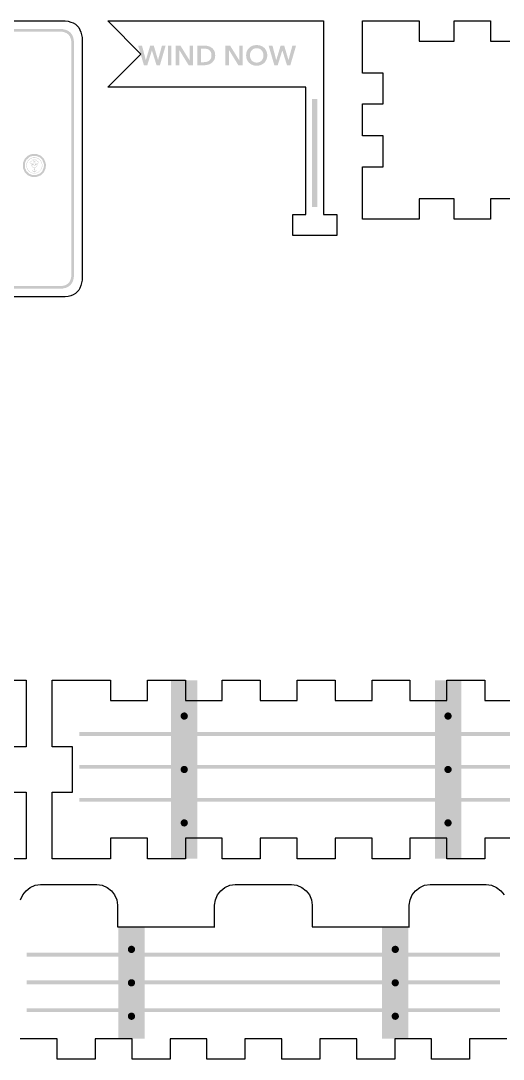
# Model space of a CAD drawing. Header units: millimetres. Extents: x 6 to 594, y 82 to 394.
# Drawn here: x 337.2 to 410.4, y 236.6 to 394 of the extents above; entities that cross this region are included whole.
import ezdxf

# ---------------------------------------------------------------- set-up
doc = ezdxf.new("R2010")
doc.units = ezdxf.units.MM
doc.layers.add('CUT', color=1, linetype='Continuous')
doc.layers.add('RASTER', color=7, linetype='Continuous')

msp = doc.modelspace()

# ---------------------------------------------------------------- hatches: boundary and pattern name
at = {"layer": 'RASTER'}
h = msp.add_hatch(color=7, dxfattribs=at)
h.paths.add_polyline_path([(284.8, 390.6), (284.834, 391.116), (284.938, 391.563), (285.109, 391.941), (285.35, 392.25), (285.659, 392.491), (286.038, 392.663), (286.484, 392.766), (287, 392.8), (343.089, 392.8), (343.605, 392.766), (344.052, 392.663), (344.43, 392.491), (344.739, 392.25), (344.98, 391.941), (345.152, 391.563), (345.255, 391.116), (345.289, 390.6), (345.289, 355.6), (345.255, 355.084), (345.152, 354.638), (344.98, 354.259), (344.739, 353.95), (344.43, 353.709), (344.052, 353.538), (343.605, 353.434), (343.089, 353.4), (287, 353.4), (286.484, 353.434), (286.038, 353.538), (285.659, 353.709), (285.35, 353.95), (285.109, 354.259), (284.938, 354.638), (284.834, 355.084), (284.8, 355.6)])
h.paths.add_polyline_path([(285.2, 390.6), (285.2, 355.6), (285.228, 355.178), (285.313, 354.813), (285.453, 354.503), (285.65, 354.25), (285.903, 354.053), (286.213, 353.913), (286.578, 353.828), (287, 353.8), (343.089, 353.8), (343.511, 353.828), (343.877, 353.913), (344.186, 354.053), (344.439, 354.25), (344.636, 354.503), (344.777, 354.813), (344.861, 355.178), (344.889, 355.6), (344.889, 390.6), (344.861, 391.022), (344.777, 391.388), (344.636, 391.697), (344.439, 391.95), (344.186, 392.147), (343.877, 392.288), (343.511, 392.372), (343.089, 392.4), (287, 392.4), (286.578, 392.372), (286.213, 392.288), (285.903, 392.147), (285.65, 391.95), (285.453, 391.697), (285.313, 391.388), (285.228, 391.022), (285.2, 390.6)])
for points in [[(355.017, 390.274), (355.597, 390.274), (356.172, 388.09), (356.181, 388.09), (356.836, 390.274), (357.382, 390.274), (358.025, 388.09), (358.033, 388.09), (358.621, 390.274), (359.184, 390.274), (358.314, 387.3), (357.802, 387.3), (357.105, 389.53), (357.096, 389.53), (356.399, 387.3), (355.887, 387.3)], [(359.537, 390.274), (360.066, 390.274), (360.066, 387.3), (359.537, 387.3)], [(360.721, 390.274), (361.422, 390.274), (362.804, 388.048), (362.813, 388.048), (362.813, 390.274), (363.342, 390.274), (363.342, 387.3), (362.67, 387.3), (361.259, 389.597), (361.25, 389.597), (361.25, 387.3), (360.721, 387.3)], [(368.256, 390.274), (368.957, 390.274), (370.339, 388.048), (370.347, 388.048), (370.347, 390.274), (370.877, 390.274), (370.877, 387.3), (370.205, 387.3), (368.793, 389.597), (368.785, 389.597), (368.785, 387.3), (368.256, 387.3)], [(374.795, 390.274), (375.375, 390.274), (375.95, 388.09), (375.959, 388.09), (376.614, 390.274), (377.16, 390.274), (377.802, 388.09), (377.811, 388.09), (378.399, 390.274), (378.962, 390.274), (378.092, 387.3), (377.58, 387.3), (376.883, 389.53), (376.874, 389.53), (376.177, 387.3), (375.665, 387.3)], [(381.389, 382.2), (382.189, 382.2), (382.189, 365.8), (381.389, 365.8)], [(360, 294), (364, 294), (364, 267), (360, 267)], [(400, 294), (404, 294), (404, 267), (400, 267)], [(362.55, 288.6), (362.545, 288.528), (362.531, 288.458), (362.508, 288.39), (362.476, 288.325), (362.436, 288.265), (362.389, 288.211), (362.335, 288.164), (362.275, 288.124), (362.21, 288.092), (362.142, 288.069), (362.072, 288.055), (362, 288.05), (361.928, 288.055), (361.858, 288.069), (361.79, 288.092), (361.725, 288.124), (361.665, 288.164), (361.611, 288.211), (361.564, 288.265), (361.524, 288.325), (361.492, 288.39), (361.469, 288.458), (361.455, 288.528), (361.45, 288.6), (361.455, 288.672), (361.469, 288.742), (361.492, 288.81), (361.524, 288.875), (361.564, 288.935), (361.611, 288.989), (361.665, 289.036), (361.725, 289.076), (361.79, 289.108), (361.858, 289.131), (361.928, 289.145), (362, 289.15), (362.072, 289.145), (362.142, 289.131), (362.21, 289.108), (362.275, 289.076), (362.335, 289.036), (362.389, 288.989), (362.436, 288.935), (362.476, 288.875), (362.508, 288.81), (362.531, 288.742), (362.545, 288.672)], [(402.55, 288.6), (402.545, 288.528), (402.531, 288.458), (402.508, 288.39), (402.476, 288.325), (402.436, 288.265), (402.389, 288.211), (402.335, 288.164), (402.275, 288.124), (402.21, 288.092), (402.142, 288.069), (402.072, 288.055), (402, 288.05), (401.928, 288.055), (401.858, 288.069), (401.79, 288.092), (401.725, 288.124), (401.665, 288.164), (401.611, 288.211), (401.564, 288.265), (401.524, 288.325), (401.492, 288.39), (401.469, 288.458), (401.455, 288.528), (401.45, 288.6), (401.455, 288.672), (401.469, 288.742), (401.492, 288.81), (401.524, 288.875), (401.564, 288.935), (401.611, 288.989), (401.665, 289.036), (401.725, 289.076), (401.79, 289.108), (401.858, 289.131), (401.928, 289.145), (402, 289.15), (402.072, 289.145), (402.142, 289.131), (402.21, 289.108), (402.275, 289.076), (402.335, 289.036), (402.389, 288.989), (402.436, 288.935), (402.476, 288.875), (402.508, 288.81), (402.531, 288.742), (402.545, 288.672)], [(346.1, 286.2), (417.9, 286.2), (417.9, 285.6), (346.1, 285.6)], [(346.1, 281.2), (417.9, 281.2), (417.9, 280.6), (346.1, 280.6)], [(362.55, 280.5), (362.545, 280.428), (362.531, 280.358), (362.508, 280.29), (362.476, 280.225), (362.436, 280.165), (362.389, 280.111), (362.335, 280.064), (362.275, 280.024), (362.21, 279.992), (362.142, 279.969), (362.072, 279.955), (362, 279.95), (361.928, 279.955), (361.858, 279.969), (361.79, 279.992), (361.725, 280.024), (361.665, 280.064), (361.611, 280.111), (361.564, 280.165), (361.524, 280.225), (361.492, 280.29), (361.469, 280.358), (361.455, 280.428), (361.45, 280.5), (361.455, 280.572), (361.469, 280.642), (361.492, 280.71), (361.524, 280.775), (361.564, 280.835), (361.611, 280.889), (361.665, 280.936), (361.725, 280.976), (361.79, 281.008), (361.858, 281.031), (361.928, 281.045), (362, 281.05), (362.072, 281.045), (362.142, 281.031), (362.21, 281.008), (362.275, 280.976), (362.335, 280.936), (362.389, 280.889), (362.436, 280.835), (362.476, 280.775), (362.508, 280.71), (362.531, 280.642), (362.545, 280.572)], [(402.55, 280.5), (402.545, 280.428), (402.531, 280.358), (402.508, 280.29), (402.476, 280.225), (402.436, 280.165), (402.389, 280.111), (402.335, 280.064), (402.275, 280.024), (402.21, 279.992), (402.142, 279.969), (402.072, 279.955), (402, 279.95), (401.928, 279.955), (401.858, 279.969), (401.79, 279.992), (401.725, 280.024), (401.665, 280.064), (401.611, 280.111), (401.564, 280.165), (401.524, 280.225), (401.492, 280.29), (401.469, 280.358), (401.455, 280.428), (401.45, 280.5), (401.455, 280.572), (401.469, 280.642), (401.492, 280.71), (401.524, 280.775), (401.564, 280.835), (401.611, 280.889), (401.665, 280.936), (401.725, 280.976), (401.79, 281.008), (401.858, 281.031), (401.928, 281.045), (402, 281.05), (402.072, 281.045), (402.142, 281.031), (402.21, 281.008), (402.275, 280.976), (402.335, 280.936), (402.389, 280.889), (402.436, 280.835), (402.476, 280.775), (402.508, 280.71), (402.531, 280.642), (402.545, 280.572)], [(346.1, 276.2), (417.9, 276.2), (417.9, 275.6), (346.1, 275.6)], [(362.55, 272.4), (362.545, 272.328), (362.531, 272.258), (362.508, 272.19), (362.476, 272.125), (362.436, 272.065), (362.389, 272.011), (362.335, 271.964), (362.275, 271.924), (362.21, 271.892), (362.142, 271.869), (362.072, 271.855), (362, 271.85), (361.928, 271.855), (361.858, 271.869), (361.79, 271.892), (361.725, 271.924), (361.665, 271.964), (361.611, 272.011), (361.564, 272.065), (361.524, 272.125), (361.492, 272.19), (361.469, 272.258), (361.455, 272.328), (361.45, 272.4), (361.455, 272.472), (361.469, 272.542), (361.492, 272.61), (361.524, 272.675), (361.564, 272.735), (361.611, 272.789), (361.665, 272.836), (361.725, 272.876), (361.79, 272.908), (361.858, 272.931), (361.928, 272.945), (362, 272.95), (362.072, 272.945), (362.142, 272.931), (362.21, 272.908), (362.275, 272.876), (362.335, 272.836), (362.389, 272.789), (362.436, 272.735), (362.476, 272.675), (362.508, 272.61), (362.531, 272.542), (362.545, 272.472)], [(402.55, 272.4), (402.545, 272.328), (402.531, 272.258), (402.508, 272.19), (402.476, 272.125), (402.436, 272.065), (402.389, 272.011), (402.335, 271.964), (402.275, 271.924), (402.21, 271.892), (402.142, 271.869), (402.072, 271.855), (402, 271.85), (401.928, 271.855), (401.858, 271.869), (401.79, 271.892), (401.725, 271.924), (401.665, 271.964), (401.611, 272.011), (401.564, 272.065), (401.524, 272.125), (401.492, 272.19), (401.469, 272.258), (401.455, 272.328), (401.45, 272.4), (401.455, 272.472), (401.469, 272.542), (401.492, 272.61), (401.524, 272.675), (401.564, 272.735), (401.611, 272.789), (401.665, 272.836), (401.725, 272.876), (401.79, 272.908), (401.858, 272.931), (401.928, 272.945), (402, 272.95), (402.072, 272.945), (402.142, 272.931), (402.21, 272.908), (402.275, 272.876), (402.335, 272.836), (402.389, 272.789), (402.436, 272.735), (402.476, 272.675), (402.508, 272.61), (402.531, 272.542), (402.545, 272.472)], [(352, 256.6), (356, 256.6), (356, 239.7), (352, 239.7)], [(392, 256.6), (396, 256.6), (396, 239.7), (392, 239.7)], [(354.55, 253.22), (354.545, 253.148), (354.531, 253.078), (354.508, 253.01), (354.476, 252.945), (354.436, 252.885), (354.389, 252.831), (354.335, 252.784), (354.275, 252.744), (354.21, 252.712), (354.142, 252.689), (354.072, 252.675), (354, 252.67), (353.928, 252.675), (353.858, 252.689), (353.79, 252.712), (353.725, 252.744), (353.665, 252.784), (353.611, 252.831), (353.564, 252.885), (353.524, 252.945), (353.492, 253.01), (353.469, 253.078), (353.455, 253.148), (353.45, 253.22), (353.455, 253.292), (353.469, 253.362), (353.492, 253.43), (353.524, 253.495), (353.564, 253.555), (353.611, 253.609), (353.665, 253.656), (353.725, 253.696), (353.79, 253.728), (353.858, 253.751), (353.928, 253.765), (354, 253.77), (354.072, 253.765), (354.142, 253.751), (354.21, 253.728), (354.275, 253.696), (354.335, 253.656), (354.389, 253.609), (354.436, 253.555), (354.476, 253.495), (354.508, 253.43), (354.531, 253.362), (354.545, 253.292)], [(394.55, 253.22), (394.545, 253.148), (394.531, 253.078), (394.508, 253.01), (394.476, 252.945), (394.436, 252.885), (394.389, 252.831), (394.335, 252.784), (394.275, 252.744), (394.21, 252.712), (394.142, 252.689), (394.072, 252.675), (394, 252.67), (393.928, 252.675), (393.858, 252.689), (393.79, 252.712), (393.725, 252.744), (393.665, 252.784), (393.611, 252.831), (393.564, 252.885), (393.524, 252.945), (393.492, 253.01), (393.469, 253.078), (393.455, 253.148), (393.45, 253.22), (393.455, 253.292), (393.469, 253.362), (393.492, 253.43), (393.524, 253.495), (393.564, 253.555), (393.611, 253.609), (393.665, 253.656), (393.725, 253.696), (393.79, 253.728), (393.858, 253.751), (393.928, 253.765), (394, 253.77), (394.072, 253.765), (394.142, 253.751), (394.21, 253.728), (394.275, 253.696), (394.335, 253.656), (394.389, 253.609), (394.436, 253.555), (394.476, 253.495), (394.508, 253.43), (394.531, 253.362), (394.545, 253.292)], [(338.1, 252.7), (409.9, 252.7), (409.9, 252.1), (338.1, 252.1)], [(338.1, 248.5), (409.9, 248.5), (409.9, 247.9), (338.1, 247.9)], [(354.55, 248.15), (354.545, 248.078), (354.531, 248.008), (354.508, 247.94), (354.476, 247.875), (354.436, 247.815), (354.389, 247.761), (354.335, 247.714), (354.275, 247.674), (354.21, 247.642), (354.142, 247.619), (354.072, 247.605), (354, 247.6), (353.928, 247.605), (353.858, 247.619), (353.79, 247.642), (353.725, 247.674), (353.665, 247.714), (353.611, 247.761), (353.564, 247.815), (353.524, 247.875), (353.492, 247.94), (353.469, 248.008), (353.455, 248.078), (353.45, 248.15), (353.455, 248.222), (353.469, 248.292), (353.492, 248.36), (353.524, 248.425), (353.564, 248.485), (353.611, 248.539), (353.665, 248.586), (353.725, 248.626), (353.79, 248.658), (353.858, 248.681), (353.928, 248.695), (354, 248.7), (354.072, 248.695), (354.142, 248.681), (354.21, 248.658), (354.275, 248.626), (354.335, 248.586), (354.389, 248.539), (354.436, 248.485), (354.476, 248.425), (354.508, 248.36), (354.531, 248.292), (354.545, 248.222)], [(394.55, 248.15), (394.545, 248.078), (394.531, 248.008), (394.508, 247.94), (394.476, 247.875), (394.436, 247.815), (394.389, 247.761), (394.335, 247.714), (394.275, 247.674), (394.21, 247.642), (394.142, 247.619), (394.072, 247.605), (394, 247.6), (393.928, 247.605), (393.858, 247.619), (393.79, 247.642), (393.725, 247.674), (393.665, 247.714), (393.611, 247.761), (393.564, 247.815), (393.524, 247.875), (393.492, 247.94), (393.469, 248.008), (393.455, 248.078), (393.45, 248.15), (393.455, 248.222), (393.469, 248.292), (393.492, 248.36), (393.524, 248.425), (393.564, 248.485), (393.611, 248.539), (393.665, 248.586), (393.725, 248.626), (393.79, 248.658), (393.858, 248.681), (393.928, 248.695), (394, 248.7), (394.072, 248.695), (394.142, 248.681), (394.21, 248.658), (394.275, 248.626), (394.335, 248.586), (394.389, 248.539), (394.436, 248.485), (394.476, 248.425), (394.508, 248.36), (394.531, 248.292), (394.545, 248.222)], [(338.1, 244.3), (409.9, 244.3), (409.9, 243.7), (338.1, 243.7)], [(354.55, 243.08), (354.545, 243.008), (354.531, 242.938), (354.508, 242.87), (354.476, 242.805), (354.436, 242.745), (354.389, 242.691), (354.335, 242.644), (354.275, 242.604), (354.21, 242.572), (354.142, 242.549), (354.072, 242.535), (354, 242.53), (353.928, 242.535), (353.858, 242.549), (353.79, 242.572), (353.725, 242.604), (353.665, 242.644), (353.611, 242.691), (353.564, 242.745), (353.524, 242.805), (353.492, 242.87), (353.469, 242.938), (353.455, 243.008), (353.45, 243.08), (353.455, 243.152), (353.469, 243.222), (353.492, 243.29), (353.524, 243.355), (353.564, 243.415), (353.611, 243.469), (353.665, 243.516), (353.725, 243.556), (353.79, 243.588), (353.858, 243.611), (353.928, 243.625), (354, 243.63), (354.072, 243.625), (354.142, 243.611), (354.21, 243.588), (354.275, 243.556), (354.335, 243.516), (354.389, 243.469), (354.436, 243.415), (354.476, 243.355), (354.508, 243.29), (354.531, 243.222), (354.545, 243.152)], [(394.55, 243.08), (394.545, 243.008), (394.531, 242.938), (394.508, 242.87), (394.476, 242.805), (394.436, 242.745), (394.389, 242.691), (394.335, 242.644), (394.275, 242.604), (394.21, 242.572), (394.142, 242.549), (394.072, 242.535), (394, 242.53), (393.928, 242.535), (393.858, 242.549), (393.79, 242.572), (393.725, 242.604), (393.665, 242.644), (393.611, 242.691), (393.564, 242.745), (393.524, 242.805), (393.492, 242.87), (393.469, 242.938), (393.455, 243.008), (393.45, 243.08), (393.455, 243.152), (393.469, 243.222), (393.492, 243.29), (393.524, 243.355), (393.564, 243.415), (393.611, 243.469), (393.665, 243.516), (393.725, 243.556), (393.79, 243.588), (393.858, 243.611), (393.928, 243.625), (394, 243.63), (394.072, 243.625), (394.142, 243.611), (394.21, 243.588), (394.275, 243.556), (394.335, 243.516), (394.389, 243.469), (394.436, 243.415), (394.476, 243.355), (394.508, 243.29), (394.531, 243.222), (394.545, 243.152)]]:
    msp.add_hatch(color=7, dxfattribs=at).paths.add_polyline_path(points)
h = msp.add_hatch(color=7, dxfattribs=at)
h.paths.add_polyline_path([(363.997, 390.274), (365.051, 390.274), (365.124, 390.272), (365.196, 390.269), (365.269, 390.263), (365.342, 390.255), (365.415, 390.244), (365.488, 390.231), (365.561, 390.216), (365.635, 390.198), (365.707, 390.178), (365.778, 390.154), (365.847, 390.127), (365.914, 390.098), (365.979, 390.065), (366.043, 390.029), (366.104, 389.99), (366.164, 389.948), (366.222, 389.903), (366.276, 389.854), (366.328, 389.802), (366.377, 389.747), (366.424, 389.688), (366.467, 389.625), (366.508, 389.559), (366.546, 389.49), (366.581, 389.417), (366.611, 389.34), (366.636, 389.258), (366.657, 389.173), (366.673, 389.083), (366.684, 388.988), (366.691, 388.89), (366.693, 388.787), (366.691, 388.691), (366.684, 388.598), (366.673, 388.509), (366.657, 388.424), (366.636, 388.341), (366.611, 388.262), (366.581, 388.187), (366.546, 388.115), (366.508, 388.046), (366.467, 387.98), (366.424, 387.918), (366.377, 387.859), (366.328, 387.802), (366.276, 387.749), (366.222, 387.7), (366.164, 387.653), (366.104, 387.609), (366.043, 387.568), (365.979, 387.531), (365.914, 387.496), (365.847, 387.464), (365.778, 387.435), (365.707, 387.409), (365.635, 387.386), (365.561, 387.366), (365.488, 387.348), (365.415, 387.334), (365.342, 387.322), (365.269, 387.312), (365.196, 387.305), (365.124, 387.301), (365.051, 387.3), (363.997, 387.3)])
h.paths.add_polyline_path([(364.967, 387.762), (365.019, 387.763), (365.07, 387.765), (365.121, 387.769), (365.173, 387.774), (365.224, 387.781), (365.276, 387.789), (365.327, 387.799), (365.379, 387.81), (365.43, 387.823), (365.479, 387.839), (365.527, 387.856), (365.575, 387.875), (365.62, 387.897), (365.665, 387.921), (365.708, 387.946), (365.75, 387.974), (365.791, 388.004), (365.83, 388.037), (365.866, 388.072), (365.901, 388.11), (365.934, 388.15), (365.965, 388.193), (365.994, 388.239), (366.021, 388.287), (366.046, 388.338), (366.067, 388.392), (366.085, 388.45), (366.1, 388.511), (366.112, 388.575), (366.12, 388.642), (366.125, 388.713), (366.126, 388.787), (366.125, 388.865), (366.12, 388.939), (366.112, 389.01), (366.1, 389.077), (366.085, 389.14), (366.067, 389.199), (366.046, 389.255), (366.021, 389.308), (365.994, 389.357), (365.965, 389.403), (365.934, 389.446), (365.901, 389.487), (365.866, 389.525), (365.83, 389.56), (365.791, 389.593), (365.75, 389.623), (365.708, 389.65), (365.665, 389.675), (365.62, 389.698), (365.575, 389.718), (365.527, 389.736), (365.479, 389.753), (365.43, 389.766), (365.379, 389.778), (365.327, 389.788), (365.276, 389.796), (365.224, 389.804), (365.173, 389.81), (365.121, 389.814), (365.07, 389.817), (365.019, 389.819), (364.967, 389.82), (364.526, 389.82), (364.526, 387.762)])
h = msp.add_hatch(color=7, dxfattribs=at)
h.paths.add_polyline_path([(371.389, 388.795), (371.391, 388.883), (371.396, 388.969), (371.406, 389.053), (371.419, 389.135), (371.436, 389.214), (371.456, 389.292), (371.481, 389.367), (371.509, 389.44), (371.54, 389.51), (371.574, 389.578), (371.611, 389.644), (371.651, 389.706), (371.694, 389.766), (371.74, 389.823), (371.789, 389.877), (371.84, 389.929), (371.895, 389.978), (371.951, 390.024), (372.011, 390.067), (372.072, 390.108), (372.137, 390.145), (372.203, 390.18), (372.273, 390.211), (372.344, 390.24), (372.418, 390.266), (372.494, 390.288), (372.571, 390.307), (372.649, 390.322), (372.73, 390.334), (372.812, 390.342), (372.895, 390.347), (372.981, 390.349), (373.067, 390.347), (373.152, 390.342), (373.234, 390.334), (373.316, 390.322), (373.395, 390.307), (373.473, 390.288), (373.549, 390.266), (373.623, 390.24), (373.696, 390.211), (373.765, 390.18), (373.833, 390.145), (373.897, 390.108), (373.96, 390.067), (374.019, 390.024), (374.077, 389.978), (374.132, 389.929), (374.184, 389.877), (374.233, 389.823), (374.279, 389.766), (374.322, 389.706), (374.362, 389.644), (374.4, 389.578), (374.434, 389.51), (374.465, 389.44), (374.493, 389.367), (374.518, 389.292), (374.538, 389.214), (374.555, 389.135), (374.568, 389.053), (374.578, 388.969), (374.583, 388.883), (374.585, 388.795), (374.583, 388.709), (374.578, 388.625), (374.568, 388.542), (374.555, 388.462), (374.538, 388.383), (374.518, 388.307), (374.493, 388.232), (374.465, 388.159), (374.434, 388.088), (374.4, 388.02), (374.362, 387.954), (374.322, 387.891), (374.279, 387.83), (374.233, 387.772), (374.184, 387.717), (374.132, 387.663), (374.077, 387.613), (374.019, 387.565), (373.96, 387.52), (373.897, 387.479), (373.833, 387.44), (373.765, 387.403), (373.696, 387.37), (373.623, 387.34), (373.549, 387.313), (373.473, 387.289), (373.395, 387.27), (373.316, 387.253), (373.234, 387.241), (373.152, 387.232), (373.067, 387.226), (372.981, 387.224), (372.895, 387.226), (372.812, 387.232), (372.73, 387.241), (372.649, 387.253), (372.571, 387.27), (372.494, 387.289), (372.418, 387.313), (372.344, 387.34), (372.273, 387.37), (372.203, 387.403), (372.137, 387.44), (372.072, 387.479), (372.011, 387.52), (371.951, 387.565), (371.895, 387.613), (371.84, 387.663), (371.789, 387.717), (371.74, 387.772), (371.694, 387.83), (371.651, 387.891), (371.611, 387.954), (371.574, 388.02), (371.54, 388.088), (371.509, 388.159), (371.481, 388.232), (371.456, 388.307), (371.436, 388.383), (371.419, 388.462), (371.406, 388.542), (371.396, 388.625), (371.391, 388.709), (371.389, 388.795)])
h.paths.add_polyline_path([(371.964, 388.795), (371.965, 388.736), (371.969, 388.678), (371.975, 388.621), (371.983, 388.566), (371.993, 388.512), (372.006, 388.459), (372.021, 388.407), (372.038, 388.356), (372.057, 388.307), (372.078, 388.26), (372.102, 388.214), (372.127, 388.17), (372.154, 388.127), (372.183, 388.087), (372.215, 388.047), (372.248, 388.01), (372.283, 387.974), (372.319, 387.94), (372.357, 387.909), (372.397, 387.879), (372.438, 387.851), (372.481, 387.826), (372.525, 387.802), (372.571, 387.781), (372.619, 387.762), (372.667, 387.745), (372.717, 387.731), (372.768, 387.719), (372.82, 387.711), (372.874, 387.704), (372.929, 387.7), (372.985, 387.699), (373.041, 387.7), (373.096, 387.704), (373.15, 387.711), (373.202, 387.719), (373.254, 387.731), (373.304, 387.745), (373.353, 387.762), (373.401, 387.781), (373.447, 387.802), (373.492, 387.826), (373.535, 387.851), (373.577, 387.879), (373.616, 387.909), (373.655, 387.94), (373.691, 387.974), (373.726, 388.01), (373.759, 388.047), (373.791, 388.087), (373.82, 388.127), (373.847, 388.17), (373.872, 388.214), (373.896, 388.26), (373.917, 388.307), (373.936, 388.356), (373.953, 388.407), (373.968, 388.459), (373.981, 388.512), (373.991, 388.566), (373.999, 388.621), (374.005, 388.678), (374.009, 388.736), (374.01, 388.795), (374.009, 388.852), (374.005, 388.909), (373.999, 388.964), (373.991, 389.018), (373.981, 389.071), (373.968, 389.123), (373.953, 389.174), (373.936, 389.224), (373.917, 389.272), (373.896, 389.319), (373.873, 389.365), (373.847, 389.408), (373.821, 389.451), (373.792, 389.491), (373.761, 389.53), (373.728, 389.568), (373.694, 389.604), (373.658, 389.638), (373.62, 389.669), (373.58, 389.699), (373.539, 389.727), (373.496, 389.753), (373.451, 389.777), (373.405, 389.799), (373.357, 389.819), (373.308, 389.836), (373.257, 389.85), (373.205, 389.862), (373.152, 389.871), (373.098, 389.878), (373.042, 389.882), (372.985, 389.883), (372.928, 389.882), (372.872, 389.878), (372.818, 389.871), (372.765, 389.862), (372.713, 389.85), (372.663, 389.836), (372.614, 389.819), (372.567, 389.799), (372.521, 389.777), (372.477, 389.753), (372.434, 389.727), (372.393, 389.699), (372.354, 389.669), (372.316, 389.638), (372.28, 389.604), (372.246, 389.568), (372.213, 389.53), (372.182, 389.491), (372.153, 389.451), (372.127, 389.408), (372.101, 389.365), (372.078, 389.319), (372.057, 389.272), (372.038, 389.224), (372.021, 389.174), (372.006, 389.123), (371.993, 389.071), (371.983, 389.018), (371.975, 388.964), (371.969, 388.909), (371.965, 388.852), (371.964, 388.795)])
h = msp.add_hatch(color=7, dxfattribs=at)
h.paths.add_polyline_path([(338.978, 373.835), (339.642, 373.83), (340.295, 373.565), (340.728, 373.122), (340.99, 372.484), (341.038, 372.194), (340.992, 371.699), (340.723, 371.063), (340.321, 370.639), (339.672, 370.376), (339.179, 370.333), (338.839, 370.38), (338.303, 370.598), (337.811, 371.079), (337.542, 371.708), (337.566, 372.553), (337.807, 373.106), (338.3, 373.577), (338.664, 373.76)])
h.paths.add_polyline_path([(339.012, 373.535), (338.767, 373.477), (338.475, 373.329), (338.058, 372.931), (337.864, 372.486), (337.844, 371.765), (338.064, 371.252), (338.471, 370.854), (338.918, 370.672), (339.186, 370.635), (339.601, 370.671), (340.148, 370.892), (340.468, 371.229), (340.697, 371.773), (340.736, 372.183), (340.699, 372.401), (340.472, 372.954), (340.124, 373.311), (339.582, 373.53), (339.012, 373.535)])
h = msp.add_hatch(color=7, dxfattribs=at)
h.paths.add_polyline_path([(339.066, 373.638), (339.503, 373.646), (339.726, 373.596), (340.054, 373.455), (340.277, 373.307), (340.449, 373.134), (340.647, 372.838), (340.788, 372.46), (340.837, 372.213), (340.837, 371.991), (340.738, 371.546), (340.499, 371.119), (340.202, 370.822), (339.825, 370.632), (339.405, 370.533), (339.158, 370.533), (339.108, 370.558), (338.861, 370.583), (338.713, 370.632), (338.36, 370.822), (338.088, 371.069), (337.965, 371.242), (337.799, 371.571), (337.725, 371.867), (337.725, 372.262), (337.774, 372.509), (337.915, 372.863), (338.088, 373.11), (338.236, 373.258), (338.434, 373.406), (338.713, 373.547), (338.935, 373.621)])
h.paths.add_polyline_path([(339.281, 373.596), (339.232, 373.571), (339.034, 373.571), (338.713, 373.473), (338.483, 373.357), (338.212, 373.159), (338.039, 372.937), (337.898, 372.658), (337.824, 372.435), (337.799, 372.139), (337.774, 372.089), (337.799, 371.818), (337.873, 371.571), (338.014, 371.292), (338.138, 371.119), (338.385, 370.896), (338.738, 370.706), (338.985, 370.632), (339.182, 370.632), (339.232, 370.607), (339.331, 370.632), (339.528, 370.632), (339.849, 370.731), (340.227, 370.946), (340.449, 371.193), (340.664, 371.595), (340.738, 371.867), (340.738, 372.015), (340.763, 372.065), (340.738, 372.336), (340.64, 372.658), (340.474, 372.986), (340.41, 373.045), (340.375, 373.11), (340.153, 373.307), (339.8, 373.497), (339.553, 373.571)])
h.paths.add_polyline_path([(339.19, 373.317), (339.306, 373.324), (339.676, 373.25), (339.955, 373.11), (340.054, 373.035), (340.252, 372.813), (340.393, 372.534), (340.467, 372.287), (340.467, 371.892), (340.393, 371.645), (340.252, 371.39), (340.005, 371.143), (339.857, 371.045), (339.503, 370.904), (339.405, 370.904), (339.355, 370.879), (339.232, 370.879), (339.182, 370.904), (338.96, 370.929), (338.812, 370.978), (338.508, 371.143), (338.36, 371.292), (338.212, 371.514), (338.071, 371.892), (338.071, 372.336), (338.12, 372.509), (338.286, 372.813), (338.557, 373.085), (338.706, 373.184), (339.009, 373.3)])
h.paths.add_polyline_path([(339.084, 373.25), (338.886, 373.201), (338.656, 373.085), (338.36, 372.813), (338.286, 372.714), (338.145, 372.386), (338.145, 372.287), (338.12, 372.238), (338.12, 371.966), (338.194, 371.694), (338.31, 371.465), (338.459, 371.267), (338.607, 371.143), (338.762, 371.052), (339.059, 370.953), (339.182, 370.953), (339.232, 370.929), (339.503, 370.953), (339.652, 371.003), (339.955, 371.168), (340.039, 371.257), (340.104, 371.292), (340.227, 371.44), (340.393, 371.768), (340.417, 372.015), (340.442, 372.065), (340.417, 372.139), (340.417, 372.287), (340.368, 372.46), (340.252, 372.714), (340.104, 372.912), (339.955, 373.035), (339.701, 373.176), (339.553, 373.226), (339.429, 373.25)])
h.paths.add_polyline_path([(339.165, 373.07), (339.38, 373.077), (339.56, 372.986), (339.61, 372.937), (339.694, 372.774), (339.768, 372.7), (339.923, 372.658), (339.973, 372.608), (339.955, 372.502), (339.857, 372.403), (339.758, 372.354), (339.775, 372.139), (339.708, 372.008), (339.56, 371.934), (339.536, 371.81), (339.454, 371.744), (339.373, 371.761), (339.108, 371.744), (339.027, 371.786), (338.992, 371.924), (338.829, 372.008), (338.787, 372.089), (338.762, 372.213), (338.787, 372.262), (338.78, 372.354), (338.681, 372.403), (338.607, 372.477), (338.565, 372.559), (338.597, 372.65), (338.795, 372.7), (338.953, 372.937), (339.027, 373.011)])
h.paths.add_polyline_path([(339.158, 373.028), (339.002, 372.937), (338.854, 372.69), (338.762, 372.633), (338.688, 372.633), (338.622, 372.601), (338.656, 372.502), (338.73, 372.428), (338.812, 372.411), (339.009, 372.485), (339.331, 372.509), (339.38, 372.485), (339.553, 372.485), (339.775, 372.411), (339.906, 372.527), (339.916, 372.601), (339.775, 372.633), (339.684, 372.69), (339.56, 372.912), (339.511, 372.961), (339.38, 373.028)])
h.paths.add_polyline_path([(339.14, 372.872), (339.175, 372.872), (339.19, 372.813), (339.264, 372.764), (339.348, 372.813), (339.363, 372.872), (339.422, 372.872), (339.447, 372.788), (339.331, 372.732), (339.447, 372.675), (339.422, 372.591), (339.373, 372.601), (339.348, 372.65), (339.281, 372.682), (339.224, 372.665), (339.175, 372.591), (339.126, 372.601), (339.091, 372.675), (339.158, 372.682), (339.207, 372.732), (339.19, 372.764), (339.158, 372.781), (339.116, 372.764), (339.084, 372.806)])
h.paths.add_polyline_path([(339.207, 372.46), (339.158, 372.435), (338.935, 372.411), (338.854, 372.369), (338.812, 372.287), (338.812, 372.164), (338.879, 372.033), (339.017, 371.973), (339.076, 371.81), (339.15, 371.801), (339.2, 371.884), (339.214, 371.801), (339.306, 371.793), (339.355, 371.892), (339.397, 371.81), (339.429, 371.793), (339.496, 371.85), (339.511, 371.959), (339.684, 372.057), (339.726, 372.139), (339.726, 372.287), (339.694, 372.378), (339.627, 372.411)])
h.paths.add_polyline_path([(339.486, 372.329), (339.585, 372.294), (339.602, 372.262), (339.602, 372.164), (339.528, 372.089), (339.447, 372.107), (339.38, 372.213), (339.422, 372.294)])
h.paths.add_polyline_path([(338.992, 372.304), (339.084, 372.312), (339.14, 372.27), (339.158, 372.188), (339.126, 372.122), (339.009, 372.089), (338.953, 372.131), (338.935, 372.238)])
h.paths.add_polyline_path([(339.264, 372.156), (339.331, 372.089), (339.331, 372.04), (339.306, 372.015), (339.274, 372.033), (339.232, 372.015), (339.207, 372.04)])
h.paths.add_polyline_path([(339.239, 371.662), (339.281, 371.67), (339.338, 371.628), (339.355, 371.571), (339.306, 371.497), (339.405, 371.447), (339.306, 371.398), (339.313, 371.183), (339.355, 371.176), (339.437, 371.218), (339.479, 371.274), (339.461, 371.341), (339.553, 371.398), (339.602, 371.274), (339.578, 371.25), (339.536, 371.267), (339.437, 371.143), (339.281, 371.052), (339.076, 371.168), (339.027, 371.242), (338.96, 371.274), (338.96, 371.324), (339.002, 371.39), (339.091, 371.331), (339.101, 371.307), (339.066, 371.282), (339.126, 371.218), (339.224, 371.183), (339.256, 371.299), (339.256, 371.398), (339.133, 371.447), (339.158, 371.472), (339.249, 371.479), (339.207, 371.546), (339.207, 371.62)])

# ---------------------------------------------------------------- linework, layer by layer
at = {"layer": 'CUT'}
for points in [[(286.599, 394.04), (343.49, 394.04), (343.972, 394.019), (344.414, 393.956), (344.815, 393.851), (345.174, 393.703), (345.492, 393.512), (345.768, 393.278), (346.001, 393.003), (346.192, 392.685), (346.34, 392.325), (346.445, 391.925), (346.508, 391.483), (346.529, 391.001), (346.529, 355.199), (346.508, 354.717), (346.445, 354.275), (346.34, 353.875), (346.192, 353.515), (346.001, 353.197), (345.768, 352.922), (345.492, 352.688), (345.174, 352.497), (344.815, 352.349), (344.414, 352.244), (343.972, 352.181), (343.49, 352.16), (286.599, 352.16)], [(413.749, 367.06), (408.429, 367.06), (408.429, 363.96), (402.949, 363.96), (402.949, 367.06), (397.629, 367.06), (397.629, 363.96), (392.189, 363.96), (389.049, 363.96), (389.049, 367.1), (389.049, 371.9), (392.149, 371.9), (392.149, 376.58), (389.049, 376.58), (389.049, 381.42), (392.149, 381.42), (392.149, 386.1), (389.049, 386.1), (389.049, 390.9), (389.049, 394.04), (392.189, 394.04), (397.629, 394.04), (397.629, 390.94), (402.949, 390.94), (402.949, 394.04), (408.429, 394.04), (408.429, 390.94), (413.749, 390.94)], [(334.9, 294.04), (338.04, 294.04), (338.04, 290.9), (338.04, 283.927), (334.94, 283.927)], [(413.183, 270.06), (407.586, 270.06), (407.586, 266.96), (401.829, 266.96), (401.829, 270.06), (396.232, 270.06), (396.232, 266.96), (390.475, 266.96), (390.475, 270.06), (384.878, 270.06), (384.878, 266.96), (379.122, 266.96), (379.122, 270.06), (373.525, 270.06), (373.525, 266.96), (367.768, 266.96), (367.768, 270.06), (362.171, 270.06), (362.171, 266.96), (356.414, 266.96), (356.414, 270.06), (350.817, 270.06), (350.817, 266.96), (345.1, 266.96), (341.96, 266.96), (341.96, 270.1), (341.96, 277.073), (345.06, 277.073), (345.06, 283.927), (341.96, 283.927), (341.96, 290.9), (341.96, 294.04), (345.1, 294.04), (350.817, 294.04), (350.817, 290.94), (356.414, 290.94), (356.414, 294.04), (362.171, 294.04), (362.171, 290.94), (367.768, 290.94), (367.768, 294.04), (373.525, 294.04), (373.525, 290.94), (379.122, 290.94), (379.122, 294.04), (384.878, 294.04), (384.878, 290.94), (390.475, 290.94), (390.475, 294.04), (396.232, 294.04), (396.232, 290.94), (401.829, 290.94), (401.829, 294.04), (407.586, 294.04), (407.586, 290.94), (413.183, 290.94)], [(334.94, 277.073), (338.04, 277.073), (338.04, 270.1), (338.04, 266.96), (334.9, 266.96)], [(337.197, 260.713), (337.51, 261.47), (338.009, 262.121), (338.66, 262.62), (339.417, 262.933), (340.227, 263.04), (348.733, 263.04), (349.543, 262.933), (350.3, 262.62), (350.951, 262.121), (351.45, 261.47), (351.763, 260.713), (351.87, 259.903), (351.87, 256.64), (351.86, 256.64), (366.62, 256.64), (366.61, 256.64), (366.61, 259.903), (366.717, 260.713), (367.03, 261.47), (367.529, 262.121), (368.18, 262.62), (368.937, 262.933), (369.747, 263.04), (378.253, 263.04), (379.063, 262.933), (379.82, 262.62), (380.471, 262.121), (380.97, 261.47), (381.283, 260.713), (381.39, 259.903), (381.39, 256.64), (381.38, 256.64), (396.14, 256.64), (396.13, 256.64), (396.13, 259.903), (396.237, 260.713), (396.55, 261.47), (397.049, 262.121), (397.7, 262.62), (398.457, 262.933), (399.267, 263.04), (407.773, 263.04), (408.583, 262.933), (409.34, 262.62), (409.991, 262.121), (410.49, 261.47)], [(410.9, 239.66), (405.263, 239.66), (405.263, 236.56), (399.506, 236.56), (399.506, 239.66), (393.909, 239.66), (393.909, 236.56), (388.152, 236.56), (388.152, 239.66), (382.555, 239.66), (382.555, 236.56), (376.798, 236.56), (376.798, 239.66), (371.202, 239.66), (371.202, 236.56), (365.445, 236.56), (365.445, 239.66), (359.848, 239.66), (359.848, 236.56), (354.091, 236.56), (354.091, 239.66), (348.494, 239.66), (348.494, 236.56), (342.737, 236.56), (342.737, 239.66), (337.1, 239.66)]]:
    msp.add_lwpolyline(points, dxfattribs=at)
msp.add_lwpolyline([(380.489, 394.04), (383.129, 394.04), (383.129, 364.64), (385.129, 364.64), (385.129, 361.46), (378.449, 361.46), (378.449, 364.64), (380.449, 364.64), (380.449, 383.96), (350.489, 383.96), (350.461, 384.028), (355.433, 389), (350.461, 393.972), (350.489, 394.04)], close=True, dxfattribs=at)

doc.saveas('drawing.dxf')
